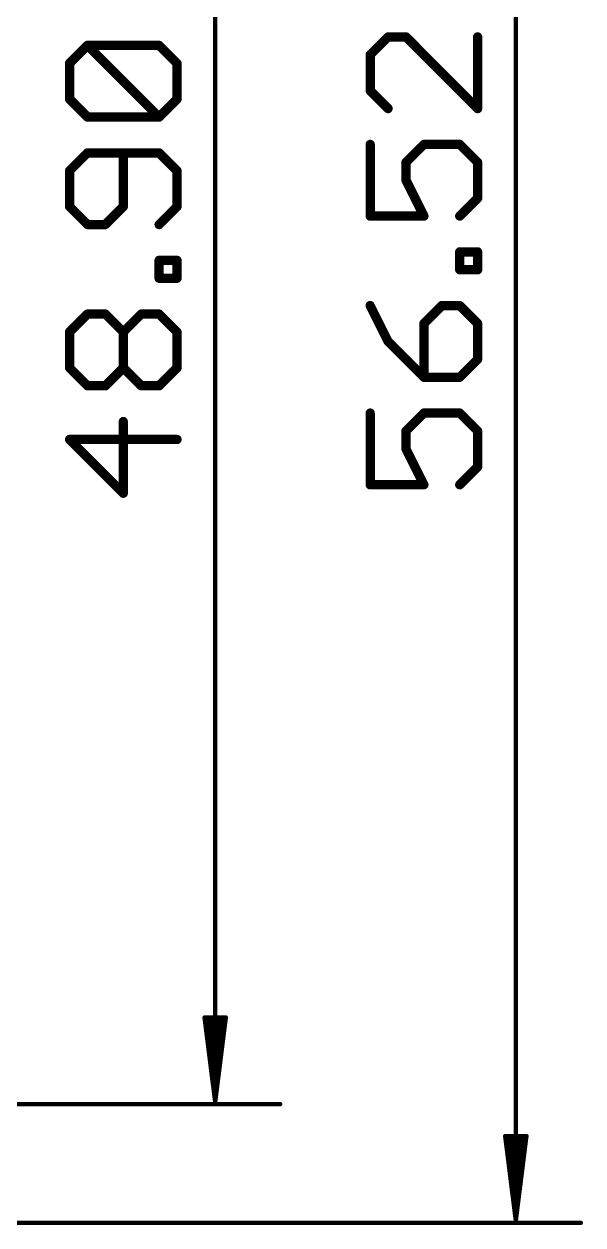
# Model space of a CAD drawing. Extents: x -5.3 to 82.2, y -21.4 to 68.5.
# Drawn here: x 65.39 to 82.15, y -1.33 to 34.68 of the extents above; entities that cross this region are included whole.
import ezdxf

# ---------------------------------------------------------------- set-up
doc = ezdxf.new("R2010")
doc.units = 0
doc.layers.add('47', color=253, linetype='CONTINUOUS')

msp = doc.modelspace()

# ---------------------------------------------------------------- linework, layer by layer
at = {"layer": '47'}
for points, const_width in [([(80.137, 55.18), (80.137, -1.205)], 0.13), ([(71.12, 51.116), (71.12, 2.351)], 0.13), ([(76.3062, 34.2898), (75.7689, 33.7525)], 0.2794), ([(76.8434, 34.2898), (76.3062, 34.2898)], 0.2794), ([(78.9923, 32.1409), (76.8434, 34.2898)], 0.2794), ([(78.9923, 34.2898), (78.9923, 32.1409)], 0.2794), ([(66.7519, 33.4985), (67.2892, 34.0358)], 0.2794), ([(67.2892, 34.0358), (69.4381, 34.0358)], 0.2794), ([(69.4381, 31.8869), (67.2892, 34.0358)], 0.2794), ([(69.4381, 34.0358), (69.9753, 33.4985)], 0.2794), ([(75.7689, 33.7525), (75.7689, 32.6781)], 0.2794), ([(66.7519, 32.4241), (66.7519, 33.4985)], 0.2794), ([(69.9753, 33.4985), (69.9753, 32.4241)], 0.2794), ([(75.7689, 32.6781), (76.3062, 32.1409)], 0.2794), ([(67.2892, 31.8869), (66.7519, 32.4241)], 0.2794), ([(69.9753, 32.4241), (69.4381, 31.8869)], 0.2794), ([(69.4381, 31.8869), (67.2892, 31.8869)], 0.2794), ([(75.7689, 31.067), (75.7689, 28.9181)], 0.2794), ([(76.8434, 30.5298), (77.3806, 31.067)], 0.2794), ([(77.3806, 31.067), (78.4551, 31.067)], 0.2794), ([(78.4551, 31.067), (78.9923, 30.5298)], 0.2794), ([(67.2892, 30.813), (66.7519, 30.2758)], 0.2794), ([(69.4381, 30.813), (67.2892, 30.813)], 0.2794), ([(68.3636, 29.2013), (68.3636, 30.813)], 0.2794), ([(69.9753, 30.2758), (69.4381, 30.813)], 0.2794), ([(76.8434, 29.9926), (76.8434, 30.5298)], 0.2794), ([(78.9923, 30.5298), (78.9923, 29.4553)], 0.2794), ([(66.7519, 30.2758), (66.7519, 29.2013)], 0.2794), ([(69.9753, 29.2013), (69.9753, 30.2758)], 0.2794), ([(77.3806, 28.9181), (76.8434, 29.9926)], 0.2794), ([(78.9923, 29.4553), (78.4551, 28.9181)], 0.2794), ([(66.7519, 29.2013), (67.2892, 28.6641)], 0.2794), ([(67.8264, 28.6641), (68.3636, 29.2013)], 0.2794), ([(69.4381, 28.6641), (69.9753, 29.2013)], 0.2794), ([(75.7689, 28.9181), (77.3806, 28.9181)], 0.2794), ([(67.2892, 28.6641), (67.8264, 28.6641)], 0.2794), ([(69.4381, 27.0527), (69.4381, 27.59)], 0.2794), ([(69.4381, 27.59), (69.9753, 27.59)], 0.2794), ([(69.9753, 27.59), (69.9753, 27.0527)], 0.2794), ([(78.4551, 27.3067), (78.4551, 27.844)], 0.2794), ([(78.4551, 27.844), (78.9923, 27.844)], 0.2794), ([(78.9923, 27.844), (78.9923, 27.3067)], 0.2794), ([(78.9923, 27.3067), (78.4551, 27.3067)], 0.2794), ([(69.9753, 27.0527), (69.4381, 27.0527)], 0.2794), ([(75.7689, 26.2329), (76.3062, 25.1584)], 0.2794), ([(77.9179, 26.2329), (77.3806, 25.6957)], 0.2794), ([(78.4551, 26.2329), (77.9179, 26.2329)], 0.2794), ([(78.9923, 25.6957), (78.4551, 26.2329)], 0.2794), ([(66.7519, 25.4417), (67.2892, 25.9789)], 0.2794), ([(67.2892, 25.9789), (67.8264, 25.9789)], 0.2794), ([(67.8264, 25.9789), (68.3636, 25.4417)], 0.2794), ([(68.3636, 25.4417), (68.9009, 25.9789)], 0.2794), ([(68.9009, 25.9789), (69.4381, 25.9789)], 0.2794), ([(69.4381, 25.9789), (69.9753, 25.4417)], 0.2794), ([(66.7519, 24.3672), (66.7519, 25.4417)], 0.2794), ([(68.3636, 24.3672), (68.3636, 25.4417)], 0.2794), ([(69.9753, 25.4417), (69.9753, 24.3672)], 0.2794), ([(77.3806, 25.6957), (77.3806, 24.084)], 0.2794), ([(78.9923, 24.6212), (78.9923, 25.6957)], 0.2794), ([(76.3062, 25.1584), (77.3806, 24.084)], 0.2794), ([(67.2892, 23.83), (66.7519, 24.3672)], 0.2794), ([(68.3636, 24.3672), (67.8264, 23.83)], 0.2794), ([(68.9009, 23.83), (68.3636, 24.3672)], 0.2794), ([(69.9753, 24.3672), (69.4381, 23.83)], 0.2794), ([(78.4551, 24.084), (78.9923, 24.6212)], 0.2794), ([(77.3806, 24.084), (78.4551, 24.084)], 0.2794), ([(67.8264, 23.83), (67.2892, 23.83)], 0.2794), ([(69.4381, 23.83), (68.9009, 23.83)], 0.2794), ([(75.7689, 23.0101), (75.7689, 20.8612)], 0.2794), ([(76.8434, 22.4729), (77.3806, 23.0101)], 0.2794), ([(77.3806, 23.0101), (78.4551, 23.0101)], 0.2794), ([(78.4551, 23.0101), (78.9923, 22.4729)], 0.2794), ([(68.3636, 20.6072), (68.3636, 22.7561)], 0.2794), ([(69.9753, 22.2189), (66.7519, 22.2189)], 0.2794), ([(66.7519, 22.2189), (68.3636, 20.6072)], 0.2794), ([(76.8434, 21.9357), (76.8434, 22.4729)], 0.2794), ([(78.9923, 22.4729), (78.9923, 21.3985)], 0.2794), ([(77.3806, 20.8612), (76.8434, 21.9357)], 0.2794), ([(78.9923, 21.3985), (78.4551, 20.8612)], 0.2794), ([(75.7689, 20.8612), (77.3806, 20.8612)], 0.2794), ([(71.12, 2.351), (70.8008, 4.886)], 0.13), ([(70.8008, 4.886), (71.4392, 4.886)], 0.13), ([(71.12, 2.351), (70.86, 4.886)], 0.13), ([(71.12, 2.351), (70.99, 4.886)], 0.13), ([(71.4392, 4.886), (71.12, 2.351)], 0.13), ([(71.25, 4.886), (71.12, 2.351)], 0.13), ([(71.38, 4.886), (71.12, 2.351)], 0.13), ([(3.556, 2.286), (73.07, 2.286)], 0.13), ([(80.137, -1.205), (79.8178, 1.33)], 0.13), ([(79.8178, 1.33), (80.4562, 1.33)], 0.13), ([(80.137, -1.205), (79.877, 1.33)], 0.13), ([(80.137, -1.205), (80.007, 1.33)], 0.13), ([(80.4562, 1.33), (80.137, -1.205)], 0.13), ([(80.267, 1.33), (80.137, -1.205)], 0.13), ([(80.397, 1.33), (80.137, -1.205)], 0.13), ([(36.195, -1.27), (82.087, -1.27)], 0.13)]:
    msp.add_lwpolyline(points, dxfattribs=dict(at, const_width=const_width))
for points, const_width in [([(76.3062, 34.3596, 1), (76.3062, 34.2199)], 0.1397), ([(76.3556, 34.2404, 1), (76.2568, 34.3392)], 0.1397), ([(76.8928, 34.3392, 1), (76.794, 34.2404)], 0.1397), ([(76.8434, 34.2199, 1), (76.8434, 34.3596)], 0.1397), ([(79.0622, 34.2898, 1), (78.9224, 34.2898)], 0.1397), ([(67.2892, 34.1056, 1), (67.2892, 33.9659)], 0.1397), ([(67.3386, 34.0852, 1), (67.2398, 33.9864)], 0.1397), ([(67.3386, 33.9864, 1), (67.2398, 34.0852)], 0.1397), ([(69.4875, 34.0852, 1), (69.3887, 33.9864)], 0.1397), ([(69.4381, 33.9659, 1), (69.4381, 34.1056)], 0.1397), ([(75.8388, 33.7525, 1), (75.6991, 33.7525)], 0.1397), ([(75.7196, 33.8019, 1), (75.8183, 33.7032)], 0.1397), ([(66.8218, 33.4985, 1), (66.6821, 33.4985)], 0.1397), ([(66.7026, 33.5479, 1), (66.8013, 33.4492)], 0.1397), ([(70.0452, 33.4985, 1), (69.9055, 33.4985)], 0.1397), ([(69.9259, 33.4492, 1), (70.0247, 33.5479)], 0.1397), ([(75.8183, 32.7275, 1), (75.7196, 32.6287)], 0.1397), ([(66.6821, 32.4241, 1), (66.8218, 32.4241)], 0.1397), ([(66.8013, 32.4735, 1), (66.7026, 32.3747)], 0.1397), ([(69.9055, 32.4241, 1), (70.0452, 32.4241)], 0.1397), ([(70.0247, 32.3747, 1), (69.9259, 32.4735)], 0.1397), ([(75.6991, 32.6781, 1), (75.8388, 32.6781)], 0.1397), ([(76.2568, 32.0915, 1), (76.3556, 32.1903)], 0.1397), ([(78.9224, 32.1409, 1), (79.0622, 32.1409)], 0.1397), ([(78.9429, 32.0915, 1), (79.0417, 32.1903)], 0.1397), ([(67.2892, 31.9567, 1), (67.2892, 31.817)], 0.1397), ([(67.2398, 31.8375, 1), (67.3386, 31.9363)], 0.1397), ([(69.3887, 31.9363, 1), (69.4875, 31.8375)], 0.1397), ([(69.3887, 31.8375, 1), (69.4875, 31.9363)], 0.1397), ([(69.4381, 31.817, 1), (69.4381, 31.9567)], 0.1397), ([(75.8388, 31.067, 1), (75.6991, 31.067)], 0.1397), ([(77.3806, 31.1369, 1), (77.3806, 30.9972)], 0.1397), ([(77.43, 31.0176, 1), (77.3312, 31.1164)], 0.1397), ([(78.5045, 31.1164, 1), (78.4057, 31.0176)], 0.1397), ([(78.4551, 30.9972, 1), (78.4551, 31.1369)], 0.1397), ([(67.2892, 30.8829, 1), (67.2892, 30.7432)], 0.1397), ([(67.3386, 30.7636, 1), (67.2398, 30.8624)], 0.1397), ([(68.4335, 30.813, 1), (68.2938, 30.813)], 0.1397), ([(69.4875, 30.8624, 1), (69.3887, 30.7636)], 0.1397), ([(69.4381, 30.7432, 1), (69.4381, 30.8829)], 0.1397), ([(76.9132, 30.5298, 1), (76.7735, 30.5298)], 0.1397), ([(76.794, 30.5792, 1), (76.8928, 30.4804)], 0.1397), ([(79.0622, 30.5298, 1), (78.9224, 30.5298)], 0.1397), ([(78.9429, 30.4804, 1), (79.0417, 30.5792)], 0.1397), ([(66.8218, 30.2758, 1), (66.6821, 30.2758)], 0.1397), ([(66.7026, 30.3252, 1), (66.8013, 30.2264)], 0.1397), ([(70.0452, 30.2758, 1), (69.9055, 30.2758)], 0.1397), ([(69.9259, 30.2264, 1), (70.0247, 30.3252)], 0.1397), ([(76.7735, 29.9926, 1), (76.9132, 29.9926)], 0.1397), ([(76.9059, 30.0238, 1), (76.7809, 29.9613)], 0.1397), ([(79.0417, 29.406, 1), (78.9429, 29.5047)], 0.1397), ([(66.6821, 29.2013, 1), (66.8218, 29.2013)], 0.1397), ([(66.8013, 29.2507, 1), (66.7026, 29.152)], 0.1397), ([(68.2938, 29.2013, 1), (68.4335, 29.2013)], 0.1397), ([(68.413, 29.152, 1), (68.3142, 29.2507)], 0.1397), ([(69.9055, 29.2013, 1), (70.0452, 29.2013)], 0.1397), ([(70.0247, 29.152, 1), (69.9259, 29.2507)], 0.1397), ([(78.9224, 29.4553, 1), (79.0622, 29.4553)], 0.1397), ([(75.7689, 28.988, 1), (75.7689, 28.8483)], 0.1397), ([(75.6991, 28.9181, 1), (75.8388, 28.9181)], 0.1397), ([(77.3181, 28.8869, 1), (77.4431, 28.9494)], 0.1397), ([(77.3806, 28.8483, 1), (77.3806, 28.988)], 0.1397), ([(78.4057, 28.9675, 1), (78.5045, 28.8687)], 0.1397), ([(67.2892, 28.734, 1), (67.2892, 28.5943)], 0.1397), ([(67.2398, 28.6147, 1), (67.3386, 28.7135)], 0.1397), ([(67.777, 28.7135, 1), (67.8758, 28.6147)], 0.1397), ([(67.8264, 28.5943, 1), (67.8264, 28.734)], 0.1397), ([(69.3887, 28.7135, 1), (69.4875, 28.6147)], 0.1397), ([(69.5079, 27.59, 1), (69.3682, 27.59)], 0.1397), ([(69.4381, 27.6598, 1), (69.4381, 27.5201)], 0.1397), ([(70.0452, 27.59, 1), (69.9055, 27.59)], 0.1397), ([(69.9753, 27.5201, 1), (69.9753, 27.6598)], 0.1397), ([(78.5249, 27.844, 1), (78.3852, 27.844)], 0.1397), ([(78.4551, 27.9138, 1), (78.4551, 27.7741)], 0.1397), ([(79.0622, 27.844, 1), (78.9224, 27.844)], 0.1397), ([(78.9923, 27.7741, 1), (78.9923, 27.9138)], 0.1397), ([(78.3852, 27.3067, 1), (78.5249, 27.3067)], 0.1397), ([(78.4551, 27.3766, 1), (78.4551, 27.2369)], 0.1397), ([(78.9224, 27.3067, 1), (79.0622, 27.3067)], 0.1397), ([(78.9923, 27.2369, 1), (78.9923, 27.3766)], 0.1397), ([(69.3682, 27.0527, 1), (69.5079, 27.0527)], 0.1397), ([(69.4381, 27.1226, 1), (69.4381, 26.9829)], 0.1397), ([(69.9055, 27.0527, 1), (70.0452, 27.0527)], 0.1397), ([(69.9753, 26.9829, 1), (69.9753, 27.1226)], 0.1397), ([(75.8314, 26.2641, 1), (75.7065, 26.2017)], 0.1397), ([(77.9179, 26.3027, 1), (77.9179, 26.163)], 0.1397), ([(77.9672, 26.1835, 1), (77.8685, 26.2823)], 0.1397), ([(78.5045, 26.2823, 1), (78.4057, 26.1835)], 0.1397), ([(78.4551, 26.163, 1), (78.4551, 26.3027)], 0.1397), ([(67.2892, 26.0487, 1), (67.2892, 25.909)], 0.1397), ([(67.3386, 25.9295, 1), (67.2398, 26.0283)], 0.1397), ([(67.8758, 26.0283, 1), (67.777, 25.9295)], 0.1397), ([(67.8264, 25.909, 1), (67.8264, 26.0487)], 0.1397), ([(68.9009, 26.0487, 1), (68.9009, 25.909)], 0.1397), ([(68.9502, 25.9295, 1), (68.8515, 26.0283)], 0.1397), ([(69.4875, 26.0283, 1), (69.3887, 25.9295)], 0.1397), ([(69.4381, 25.909, 1), (69.4381, 26.0487)], 0.1397), ([(66.8218, 25.4417, 1), (66.6821, 25.4417)], 0.1397), ([(68.4335, 25.4417, 1), (68.2938, 25.4417)], 0.1397), ([(70.0452, 25.4417, 1), (69.9055, 25.4417)], 0.1397), ([(77.4505, 25.6957, 1), (77.3108, 25.6957)], 0.1397), ([(77.3312, 25.7451, 1), (77.43, 25.6463)], 0.1397), ([(79.0622, 25.6957, 1), (78.9224, 25.6957)], 0.1397), ([(78.9429, 25.6463, 1), (79.0417, 25.7451)], 0.1397), ([(66.7026, 25.4911, 1), (66.8013, 25.3923)], 0.1397), ([(68.3142, 25.4911, 1), (68.413, 25.3923)], 0.1397), ([(68.3142, 25.3923, 1), (68.413, 25.4911)], 0.1397), ([(69.9259, 25.3923, 1), (70.0247, 25.4911)], 0.1397), ([(76.3556, 25.2078, 1), (76.2568, 25.109)], 0.1397), ([(76.2437, 25.1272, 1), (76.3686, 25.1897)], 0.1397), ([(66.8013, 24.4166, 1), (66.7026, 24.3178)], 0.1397), ([(68.413, 24.4166, 1), (68.3142, 24.3178)], 0.1397), ([(68.413, 24.3178, 1), (68.3142, 24.4166)], 0.1397), ([(70.0247, 24.3178, 1), (69.9259, 24.4166)], 0.1397), ([(78.9224, 24.6212, 1), (79.0622, 24.6212)], 0.1397), ([(79.0417, 24.5718, 1), (78.9429, 24.6706)], 0.1397), ([(66.6821, 24.3672, 1), (66.8218, 24.3672)], 0.1397), ([(68.2938, 24.3672, 1), (68.4335, 24.3672)], 0.1397), ([(69.9055, 24.3672, 1), (70.0452, 24.3672)], 0.1397), ([(77.3806, 24.1538, 1), (77.3806, 24.0141)], 0.1397), ([(77.3108, 24.084, 1), (77.4505, 24.084)], 0.1397), ([(77.3312, 24.0346, 1), (77.43, 24.1334)], 0.1397), ([(78.4057, 24.1334, 1), (78.5045, 24.0346)], 0.1397), ([(78.4551, 24.0141, 1), (78.4551, 24.1538)], 0.1397), ([(67.2892, 23.8998, 1), (67.2892, 23.7601)], 0.1397), ([(67.2398, 23.7806, 1), (67.3386, 23.8794)], 0.1397), ([(67.777, 23.8794, 1), (67.8758, 23.7806)], 0.1397), ([(67.8264, 23.7601, 1), (67.8264, 23.8998)], 0.1397), ([(68.9009, 23.8998, 1), (68.9009, 23.7601)], 0.1397), ([(68.8515, 23.7806, 1), (68.9502, 23.8794)], 0.1397), ([(69.3887, 23.8794, 1), (69.4875, 23.7806)], 0.1397), ([(69.4381, 23.7601, 1), (69.4381, 23.8998)], 0.1397), ([(75.8388, 23.0101, 1), (75.6991, 23.0101)], 0.1397), ([(77.3806, 23.08, 1), (77.3806, 22.9403)], 0.1397), ([(77.43, 22.9607, 1), (77.3312, 23.0595)], 0.1397), ([(78.5045, 23.0595, 1), (78.4057, 22.9607)], 0.1397), ([(78.4551, 22.9403, 1), (78.4551, 23.08)], 0.1397), ([(68.4335, 22.7561, 1), (68.2938, 22.7561)], 0.1397), ([(66.7519, 22.2888, 1), (66.7519, 22.1491)], 0.1397), ([(66.8013, 22.2683, 1), (66.7026, 22.1695)], 0.1397), ([(69.9753, 22.1491, 1), (69.9753, 22.2888)], 0.1397), ([(76.9132, 22.4729, 1), (76.7735, 22.4729)], 0.1397), ([(76.794, 22.5223, 1), (76.8928, 22.4235)], 0.1397), ([(79.0622, 22.4729, 1), (78.9224, 22.4729)], 0.1397), ([(78.9429, 22.4235, 1), (79.0417, 22.5223)], 0.1397), ([(76.7735, 21.9357, 1), (76.9132, 21.9357)], 0.1397), ([(76.9059, 21.9669, 1), (76.7809, 21.9044)], 0.1397), ([(78.9224, 21.3985, 1), (79.0622, 21.3985)], 0.1397), ([(79.0417, 21.3491, 1), (78.9429, 21.4479)], 0.1397), ([(75.7689, 20.9311, 1), (75.7689, 20.7914)], 0.1397), ([(75.6991, 20.8612, 1), (75.8388, 20.8612)], 0.1397), ([(77.3181, 20.83, 1), (77.4431, 20.8925)], 0.1397), ([(77.3806, 20.7914, 1), (77.3806, 20.9311)], 0.1397), ([(78.4057, 20.9106, 1), (78.5045, 20.8118)], 0.1397), ([(68.2938, 20.6072, 1), (68.4335, 20.6072)], 0.1397), ([(68.3142, 20.5578, 1), (68.413, 20.6566)], 0.1397), ([(70.833, 4.8901, 1), (70.7685, 4.8819)], 0.065), ([(70.8008, 4.9185, 1), (70.8008, 4.8535)], 0.065), ([(70.8923, 4.8893, 1), (70.8277, 4.8827)], 0.065), ([(71.0225, 4.8877, 1), (70.9575, 4.8843)], 0.065), ([(71.2825, 4.8843, 1), (71.2175, 4.8877)], 0.065), ([(71.4123, 4.8827, 1), (71.3477, 4.8893)], 0.065), ([(71.4715, 4.8819, 1), (71.407, 4.8901)], 0.065), ([(71.4392, 4.8535, 1), (71.4392, 4.9185)], 0.065), ([(71.0878, 2.3551, 1), (71.1522, 2.3469)], 0.065), ([(71.0877, 2.3543, 1), (71.1523, 2.3477)], 0.065), ([(71.0875, 2.3493, 1), (71.1525, 2.3527)], 0.065), ([(71.0875, 2.3527, 1), (71.1525, 2.3493)], 0.065), ([(71.0875, 2.351, 1), (71.1525, 2.351)], 0.065), ([(71.0877, 2.3477, 1), (71.1523, 2.3543)], 0.065), ([(71.0878, 2.3469, 1), (71.1522, 2.3551)], 0.065), ([(73.07, 2.2535, 1), (73.07, 2.3185)], 0.065), ([(79.85, 1.3341, 1), (79.7855, 1.3259)], 0.065), ([(79.8178, 1.3625, 1), (79.8178, 1.2975)], 0.065), ([(79.9093, 1.3333, 1), (79.8447, 1.3267)], 0.065), ([(80.0395, 1.3317, 1), (79.9745, 1.3283)], 0.065), ([(80.2995, 1.3283, 1), (80.2345, 1.3317)], 0.065), ([(80.4293, 1.3267, 1), (80.3647, 1.3333)], 0.065), ([(80.4885, 1.3259, 1), (80.424, 1.3341)], 0.065), ([(80.4562, 1.2975, 1), (80.4562, 1.3625)], 0.065), ([(80.1048, -1.2009, 1), (80.1692, -1.2091)], 0.065), ([(80.1047, -1.2017, 1), (80.1693, -1.2083)], 0.065), ([(80.1045, -1.2067, 1), (80.1695, -1.2033)], 0.065), ([(80.1045, -1.2033, 1), (80.1695, -1.2067)], 0.065), ([(80.1045, -1.205, 1), (80.1695, -1.205)], 0.065), ([(80.1047, -1.2083, 1), (80.1693, -1.2017)], 0.065), ([(80.1048, -1.2091, 1), (80.1692, -1.2009)], 0.065), ([(82.087, -1.3025, 1), (82.087, -1.2375)], 0.065)]:
    msp.add_lwpolyline(points, format="xyb", dxfattribs=dict(at, const_width=const_width))

doc.saveas('drawing.dxf')
